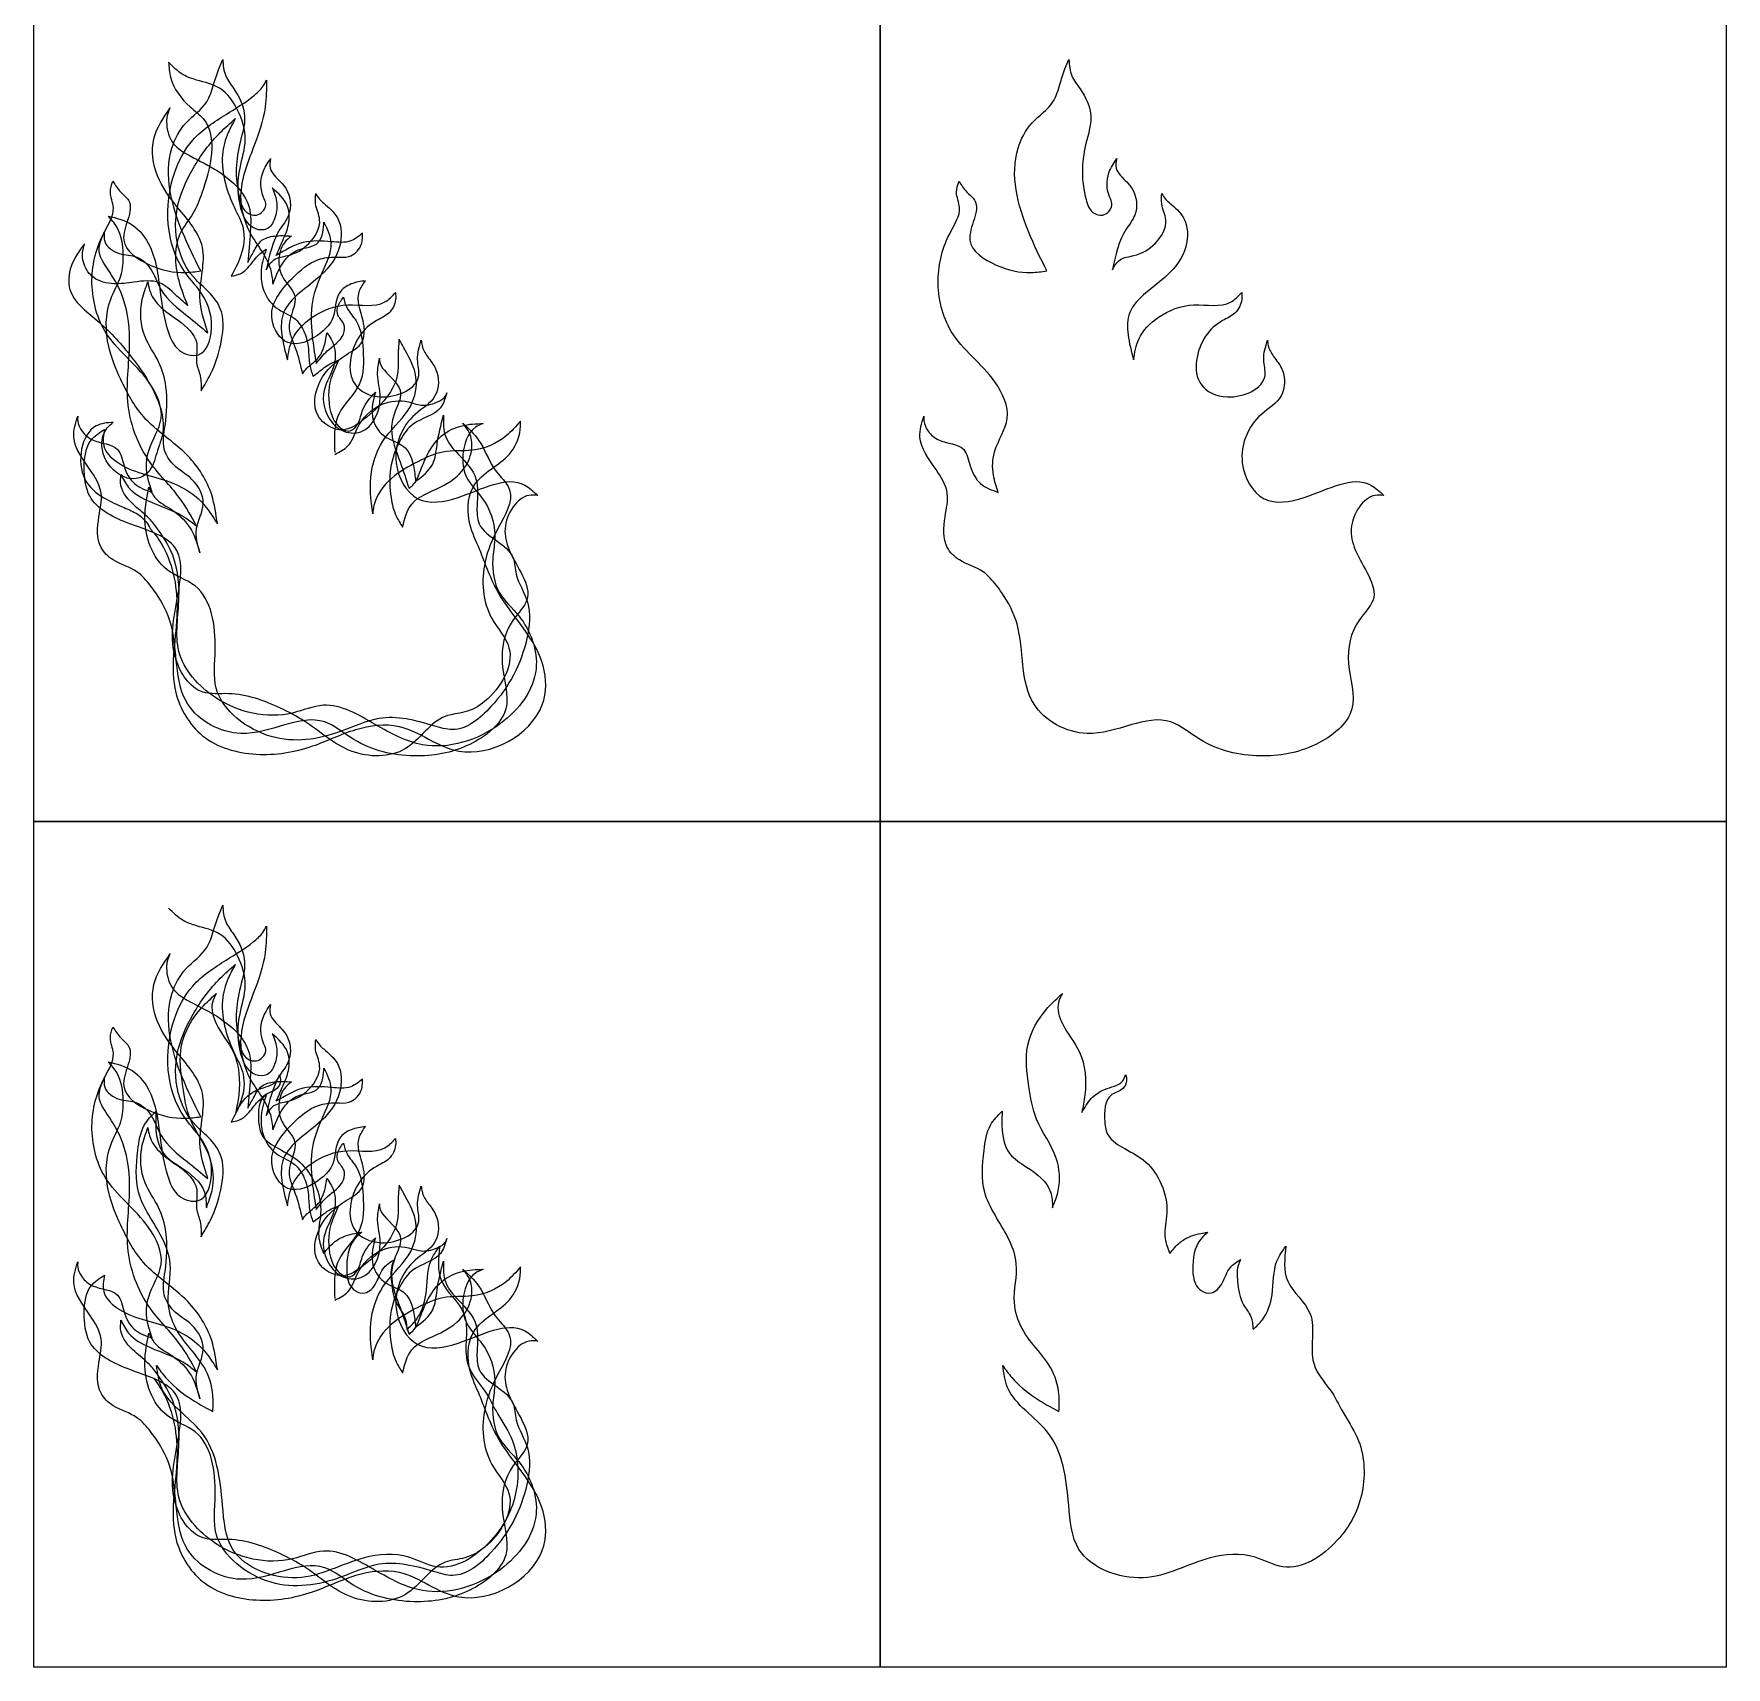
# Model space of a CAD drawing. Header units: millimetres. Extents: x 212 to 5793, y -739 to 2772.
# Drawn here: x 3973.8 to 4363.5, y -738.6 to -362.3 of the extents above; entities that cross this region are included whole.
import ezdxf

# ---------------------------------------------------------------- set-up
doc = ezdxf.new("R2010")
doc.units = ezdxf.units.MM
for name, color, linetype in [('Layer1', 6, 'Continuous'), ('Layer2', 2, 'Continuous'), ('Layer3', 5, 'Continuous'), ('Layer4', 4, 'Continuous'), ('Layer5', 3, 'Continuous'), ('Layer6', 1, 'Continuous')]:
    doc.layers.add(name, color=color, linetype=linetype)

msp = doc.modelspace()

# ---------------------------------------------------------------- linework, layer by layer
at = {"layer": 'Layer1'}
for points in [[(4061.71, -465.39), (4061.58, -464.2), (4061.28, -461.55), (4059.68, -456.72), (4054, -455.69), (4051.01, -450.27), (4051.95, -446.7), (4052.44, -444.85), (4051.31, -446.1), (4049.37, -448.27), (4048.86, -451.83), (4046.56, -454.53), (4043.3, -452.54), (4041.45, -448.2), (4041.56, -442.55), (4043.3, -438.89), (4043.96, -437.49), (4043.31, -437.73), (4041.61, -438.35), (4039.82, -439.9), (4038.5, -440.85), (4038.07, -441.16), (4037.78, -440.34), (4037.07, -438.3), (4037.16, -434.8), (4036.3, -431.09), (4033.95, -427.31), (4029.1, -425.87), (4026.27, -421.34), (4025.9, -416.39), (4026.79, -413.48), (4027.28, -411.9), (4026.62, -412.37), (4024.97, -413.55), (4023.48, -416.06), (4021.29, -417.78), (4019.82, -418.03), (4019.22, -418.14), (4020.07, -416.58), (4021.9, -413.2), (4022.65, -407.28), (4019.71, -402.15), (4017.64, -396.62), (4016.75, -390.57), (4018.18, -385.47), (4019.61, -382.87), (4020.18, -381.83), (4019, -382.87), (4015.22, -386.2), (4010.22, -393), (4006.02, -402.41), (4006.47, -411.9), (4010.17, -418.56), (4014.68, -422), (4017.92, -426.99), (4017.04, -433.88), (4015.08, -439.93), (4013.05, -443.31), (4012.29, -444.57), (4012.32, -443.4), (4012.37, -441.17), (4010.77, -437.71), (4012.2, -432.58), (4007.32, -428.27), (4002.75, -425.52), (4000.45, -422.1), (4000.16, -420.06), (4000.06, -419.4), (3999.56, -420.74), (3998.06, -424.78), (3998.42, -431.81), (4002.8, -437.49), (4004.71, -444.56), (4004.33, -451.31), (4003.14, -457.65), (4005.97, -462.23), (4010.69, -464.55), (4013.99, -470.55), (4010.39, -476.15), (4011.49, -480.04), (4012.02, -481.91), (4011.5, -480.09), (4010.38, -476.21), (4006.28, -472.03), (4001.84, -469.96), (4000.69, -467.61), (4000.29, -466.78), (3999.83, -468.98), (3998.49, -475.49), (4001.88, -485.89), (4014.32, -489.62), (4016.21, -502.18), (4014.24, -515.94), (4028.07, -526.67), (4042.5, -524.38), (4054.2, -518.62), (4063.17, -520.8), (4072.17, -523.72), (4081.81, -515.63), (4087.25, -505.09), (4088.55, -493.42), (4084.63, -487.98), (4084.58, -482.24), (4080.36, -479.03), (4075.86, -475.96), (4075.76, -470.29), (4076.48, -464.34), (4072.04, -459.68), (4068.03, -455.43), (4068.09, -451.92), (4068.12, -450.19), (4067.55, -452.39), (4066.6, -456.06), (4066.14, -462.05), (4063.28, -464.21), (4061.71, -465.39)], [(4061.71, -660.27), (4061.58, -659.08), (4061.28, -656.43), (4059.68, -651.6), (4054, -650.57), (4051.01, -645.15), (4051.95, -641.58), (4052.44, -639.73), (4051.31, -640.98), (4049.37, -643.15), (4048.86, -646.71), (4046.56, -649.41), (4043.3, -647.42), (4041.45, -643.08), (4041.56, -637.43), (4043.3, -633.77), (4043.96, -632.37), (4043.31, -632.61), (4041.61, -633.23), (4039.82, -634.78), (4038.5, -635.73), (4038.07, -636.04), (4037.78, -635.22), (4037.07, -633.18), (4037.16, -629.68), (4036.3, -625.97), (4033.95, -622.19), (4029.1, -620.75), (4026.27, -616.22), (4025.9, -611.27), (4026.79, -608.36), (4027.28, -606.78), (4026.62, -607.25), (4024.97, -608.43), (4023.48, -610.94), (4021.29, -612.66), (4019.82, -612.91), (4019.22, -613.02), (4020.07, -611.46), (4021.9, -608.08), (4022.65, -602.16), (4019.71, -597.03), (4017.64, -591.5), (4016.75, -585.45), (4018.18, -580.35), (4019.61, -577.76), (4020.18, -576.71), (4019, -577.75), (4015.22, -581.08), (4010.22, -587.88), (4006.02, -597.29), (4006.47, -606.78), (4010.17, -613.44), (4014.68, -616.88), (4017.92, -621.87), (4017.04, -628.76), (4015.08, -634.82), (4013.05, -638.19), (4012.29, -639.45), (4012.32, -638.28), (4012.37, -636.05), (4010.77, -632.59), (4012.2, -627.46), (4007.32, -623.15), (4002.75, -620.4), (4000.45, -616.98), (4000.16, -614.94), (4000.06, -614.28), (3999.56, -615.62), (3998.06, -619.66), (3998.42, -626.69), (4002.8, -632.37), (4004.71, -639.44), (4004.33, -646.19), (4003.14, -652.53), (4005.97, -657.11), (4010.69, -659.43), (4013.99, -665.43), (4010.39, -671.03), (4011.49, -674.92), (4012.02, -676.79), (4011.5, -674.97), (4010.38, -671.09), (4006.28, -666.91), (4001.84, -664.84), (4000.69, -662.49), (4000.29, -661.66), (3999.83, -663.86), (3998.49, -670.37), (4001.88, -680.77), (4014.32, -684.5), (4016.21, -697.06), (4014.24, -710.82), (4028.07, -721.55), (4042.5, -719.26), (4054.2, -713.5), (4063.17, -715.68), (4072.17, -718.6), (4081.81, -710.51), (4087.25, -699.97), (4088.55, -688.3), (4084.63, -682.86), (4084.58, -677.12), (4080.36, -673.91), (4075.86, -670.84), (4075.76, -665.17), (4076.48, -659.22), (4072.04, -654.56), (4068.03, -650.31), (4068.09, -646.8), (4068.12, -645.07), (4067.55, -647.27), (4066.6, -650.94), (4066.14, -656.93), (4063.28, -659.09), (4061.71, -660.27)]]:
    msp.add_open_spline(points, degree=3, knots=[0, 0, 0, 0, 3.375201, 7.529173, 12.855339, 17.631613, 22.827219, 22.827219, 22.827219, 27.366572, 30.660267, 32.884442, 35.678193, 39.127715, 46.101529, 50.397008, 50.397008, 50.397008, 52.325213, 55.410056, 56.87162, 56.87162, 56.87162, 59.281532, 62.838327, 66.468617, 69.822868, 74.622497, 79.716199, 83.56891, 88.125675, 88.125675, 88.125675, 90.360038, 93.723252, 96.116643, 97.809718, 97.809718, 97.809718, 102.752938, 108.524921, 113.326998, 118.820914, 125.009905, 129.925574, 133.237998, 133.237998, 133.237998, 137.595177, 147.244879, 156.514004, 165.737453, 172.553321, 176.919887, 181.477457, 188.334308, 195.16853, 199.246893, 199.246893, 199.246893, 202.464437, 205.389799, 209.527321, 215.880461, 220.989542, 224.841267, 226.691807, 226.691807, 226.691807, 230.66541, 238.704998, 244.774965, 250.242067, 258.639215, 263.646888, 267.482707, 272.540376, 278.247035, 283.847766, 289.065187, 289.065187, 289.065187, 294.267131, 300.160745, 304.787025, 307.289479, 307.289479, 307.289479, 313.57691, 325.924403, 332.789939, 347.001574, 355.314514, 370.922727, 385.821518, 394.513053, 406.240506, 410.332675, 419.930524, 436.354124, 444.175625, 450.602995, 454.156231, 459.195862, 464.398999, 468.286501, 474.056724, 480.370933, 485.109322, 489.729862, 489.729862, 489.729862, 496.120389, 500.397595, 505.573236, 505.573236, 505.573236, 505.573236], dxfattribs=at)
at = {"layer": 'Layer2'}
for points in [[(4060.2, -467.01), (4059.53, -464.99), (4058.06, -460.49), (4055.6, -454.49), (4056.81, -449.18), (4059.52, -444.22), (4055.26, -440.99), (4053.33, -438.29), (4053.38, -437.26), (4053.39, -437.03), (4053.16, -438.28), (4052.59, -441.28), (4054.51, -447.03), (4051.16, -454.8), (4042.5, -454.02), (4039, -445.78), (4042.8, -440.12), (4043.48, -435.59), (4042.45, -432.85), (4041.62, -431.66), (4041.29, -431.18), (4041.14, -432.05), (4040.81, -434.02), (4039.54, -437.33), (4036.86, -438.84), (4035.86, -440.33), (4035.64, -440.66), (4035.17, -438.65), (4034.32, -434.92), (4031.4, -429.06), (4035.56, -422.89), (4030.91, -418.98), (4029.89, -414.64), (4030.7, -410.8), (4032.54, -409.36), (4033.14, -408.89), (4031.8, -408.8), (4029.49, -408.65), (4025.94, -409.59), (4024.43, -412.41), (4023.49, -414.17), (4023.06, -414.98), (4023.27, -412.66), (4023.65, -408.46), (4024.01, -399.95), (4016.72, -393.71), (4009.84, -390.65), (4005.66, -387.86), (4004.36, -384.32), (4004.16, -381.44), (4005, -379.77), (4005.2, -379.36), (4003.62, -381.63), (4000.37, -386.3), (4001.66, -395.43), (4007.13, -402.83), (4014.69, -411.21), (4010.92, -422.08), (4012.98, -428.47), (4013.86, -431.18), (4012.3, -429.88), (4008.58, -426.78), (4003.22, -422.7), (4001.4, -416.95), (3997.99, -413.16), (3993.37, -413.38), (3989.84, -410.95), (3989.94, -408.72), (3989.97, -408), (3989.31, -409.57), (3988.04, -412.59), (3991.28, -417.12), (3994.95, -423.15), (3996.52, -433.93), (3994.12, -447.19), (3998.93, -460.47), (4007.14, -468.15), (4010.08, -473.55), (4011.33, -475.85), (4010.61, -475.22), (4007.47, -472.49), (4001.55, -470.84), (3995.76, -467.69), (3994.36, -464.86), (3993.84, -463.8), (3993.77, -464.67), (3993.53, -467.46), (3996.69, -470.97), (3999.73, -473.22), (4001.04, -474.72), (4001.35, -475.09), (4002.78, -477.03), (4006.46, -482.02), (4007.89, -492.57), (4005.24, -505.39), (4016.11, -517.63), (4029.98, -520.79), (4042.22, -515.34), (4052.26, -521.47), (4064.99, -528.42), (4081.35, -523.56), (4091.83, -509.72), (4087.32, -497.35), (4080.1, -491.32), (4079.07, -484.39), (4080.41, -477.47), (4078.72, -470.12), (4072.96, -465.22), (4072.22, -458.65), (4073.82, -453.51), (4076.64, -452.33), (4077.26, -452.07), (4075.63, -452.13), (4072.23, -452.26), (4067.3, -454.63), (4064.39, -458.94), (4062.8, -462.98), (4061.71, -465.86), (4060.49, -466.79), (4060.2, -467.01)], [(4060.2, -661.89), (4059.53, -659.87), (4058.06, -655.37), (4055.6, -649.37), (4056.81, -644.06), (4059.52, -639.1), (4055.26, -635.87), (4053.33, -633.17), (4053.38, -632.14), (4053.39, -631.91), (4053.16, -633.16), (4052.59, -636.16), (4054.51, -641.91), (4051.16, -649.68), (4042.5, -648.9), (4039, -640.66), (4042.8, -635), (4043.48, -630.47), (4042.45, -627.73), (4041.62, -626.54), (4041.29, -626.06), (4041.14, -626.93), (4040.81, -628.9), (4039.54, -632.21), (4036.86, -633.72), (4035.86, -635.21), (4035.64, -635.54), (4035.17, -633.53), (4034.32, -629.8), (4031.4, -623.94), (4035.56, -617.77), (4030.91, -613.87), (4029.89, -609.52), (4030.7, -605.68), (4032.54, -604.24), (4033.14, -603.77), (4031.8, -603.68), (4029.49, -603.53), (4025.94, -604.47), (4024.43, -607.29), (4023.49, -609.05), (4023.06, -609.86), (4023.27, -607.54), (4023.65, -603.34), (4024.01, -594.83), (4016.72, -588.59), (4009.84, -585.53), (4005.66, -582.74), (4004.36, -579.2), (4004.16, -576.32), (4005, -574.65), (4005.2, -574.24), (4003.62, -576.51), (4000.37, -581.18), (4001.66, -590.31), (4007.13, -597.71), (4014.69, -606.09), (4010.92, -616.96), (4012.98, -623.35), (4013.86, -626.06), (4012.3, -624.76), (4008.58, -621.66), (4003.22, -617.58), (4001.4, -611.83), (3997.99, -608.04), (3993.37, -608.26), (3989.84, -605.83), (3989.94, -603.6), (3989.97, -602.88), (3989.31, -604.45), (3988.04, -607.47), (3991.28, -612), (3994.95, -618.03), (3996.52, -628.81), (3994.12, -642.07), (3998.93, -655.35), (4007.14, -663.03), (4010.08, -668.43), (4011.33, -670.73), (4010.61, -670.1), (4007.47, -667.37), (4001.55, -665.72), (3995.76, -662.57), (3994.36, -659.74), (3993.84, -658.68), (3993.77, -659.55), (3993.53, -662.34), (3996.69, -665.85), (3999.73, -668.1), (4001.04, -669.6), (4001.35, -669.97), (4002.78, -671.91), (4006.46, -676.9), (4007.89, -687.45), (4005.24, -700.27), (4016.11, -712.52), (4029.98, -715.67), (4042.22, -710.22), (4052.26, -716.35), (4064.99, -723.3), (4081.35, -718.44), (4091.83, -704.6), (4087.32, -692.23), (4080.1, -686.2), (4079.07, -679.27), (4080.41, -672.35), (4078.72, -665), (4072.96, -660.1), (4072.22, -653.53), (4073.82, -648.39), (4076.64, -647.21), (4077.26, -646.95), (4075.63, -647.01), (4072.23, -647.14), (4067.3, -649.51), (4064.39, -653.82), (4062.8, -657.86), (4061.71, -660.74), (4060.49, -661.67), (4060.2, -661.89)]]:
    msp.add_open_spline(points, degree=3, knots=[0, 0, 0, 0, 6.45362, 14.332581, 18.443809, 22.792013, 29.263753, 31.623852, 32.317985, 32.317985, 32.317985, 36.077152, 41.329729, 50.476662, 55.012232, 64.319351, 70.700888, 74.897221, 77.482566, 79.243301, 79.243301, 79.243301, 81.903568, 85.249926, 89.433044, 90.615788, 90.615788, 90.615788, 96.83973, 102.179378, 109.257094, 114.087335, 117.83854, 122.469624, 124.737689, 124.737689, 124.737689, 128.778406, 131.730828, 135.035412, 137.807285, 137.807285, 137.807285, 144.838836, 150.5676, 162.425243, 169.732667, 174.093043, 176.658879, 180.845673, 182.22022, 182.22022, 182.22022, 190.273954, 198.82821, 207.445733, 218.289723, 229.747262, 238.201754, 238.201754, 238.201754, 244.349277, 252.862184, 257.356486, 262.390712, 266.52425, 270.884626, 272.982671, 272.982671, 272.982671, 277.749576, 282.118619, 288.367954, 299.290315, 313.531592, 328.543482, 339.051045, 346.877913, 346.877913, 346.877913, 349.738954, 359.266875, 365.113023, 368.591723, 368.591723, 368.591723, 371.149103, 376.799415, 381.300528, 382.746601, 382.746601, 382.746601, 389.891062, 401.15136, 413.563374, 427.133337, 445.218472, 452.530331, 465.295225, 477.112568, 495.718606, 510.781202, 523.607987, 530.532753, 538.443932, 542.898912, 551.822709, 559.449673, 564.151449, 571.195537, 573.178213, 573.178213, 573.178213, 578.044512, 583.322326, 588.875649, 593.104804, 596.583874, 597.668231, 597.668231, 597.668231, 597.668231], dxfattribs=at)
at = {"layer": 'Layer3'}
for points in [[(4043.09, -459.18), (4044.22, -458.64), (4046.77, -457.42), (4048.3, -451.9), (4053.04, -447.15), (4059.11, -446.53), (4063.13, -448.2), (4066.23, -447.47), (4068.44, -446.26), (4068.83, -445.22), (4068.91, -445), (4068.54, -446.26), (4067.44, -449.99), (4061.33, -451.08), (4057.6, -456.41), (4055.55, -462.28), (4055.74, -468.42), (4056.86, -473.03), (4058.17, -475.11), (4058.7, -475.95), (4059.19, -473.98), (4060.34, -469.36), (4067.51, -467.14), (4072.99, -463.27), (4074.97, -458.24), (4074.43, -454.36), (4073.13, -452.75), (4072.55, -452.02), (4073.88, -453.24), (4077.05, -456.12), (4078.6, -461.11), (4080.67, -463.59), (4081.18, -464.2), (4082.08, -465.23), (4085.09, -468.7), (4080.46, -476.14), (4076.61, -485.09), (4077.23, -495.96), (4086.03, -504.86), (4080.19, -515.09), (4073.39, -518.83), (4065.82, -519.3), (4060.42, -529.23), (4045.79, -528.98), (4038.11, -521.46), (4028.78, -516.64), (4020.96, -513.73), (4010.99, -514.97), (4004.3, -504.62), (4006.69, -493.75), (4009.02, -478.97), (3995.75, -475.72), (3986.08, -470.59), (3985.07, -462.27), (3985.92, -456.1), (3988.89, -454.17), (3990.03, -453.44), (3989.8, -454.74), (3989.28, -457.65), (3994.89, -463.37), (4003.82, -464.25), (4012.3, -469.14), (4014.94, -473.44), (4016.04, -475.23), (4015.73, -472.96), (4014.95, -467.18), (4009.15, -458.07), (3999.02, -452.11), (3993.94, -442.54), (3990.25, -433.65), (3990.18, -424.77), (3994.13, -418.48), (3994.59, -412.67), (3993.82, -407.56), (3991.64, -405.11), (3990.89, -404.27), (3992.84, -404.76), (3996.92, -405.77), (4002, -412.57), (4002.67, -421.42), (4004.07, -429.55), (4006.34, -435.53), (4013.09, -437.46), (4015.87, -428.67), (4012.83, -422.08), (4004.24, -412.86), (4003.48, -398.39), (4010.02, -386.02), (4017.46, -381.17), (4023.22, -377.69), (4026.33, -374.9), (4027.1, -373.5), (4027.37, -373), (4027.36, -375.05), (4027.34, -380.4), (4024.2, -389.03), (4020.32, -398.62), (4022.66, -407.33), (4026.29, -412.22), (4028.42, -416.12), (4028.7, -418.76), (4028.83, -419.94), (4029.6, -417.92), (4030.82, -414.74), (4034.78, -411.45), (4039.25, -411.5), (4040.4, -408.06), (4040.54, -406.46), (4040.6, -405.69), (4041.35, -407.29), (4043.21, -411.23), (4039.75, -417.69), (4037.28, -424.89), (4037.79, -432.06), (4038.51, -436.47), (4038.8, -438.28), (4039.59, -437.26), (4041.48, -434.83), (4045.15, -432.77), (4045.56, -428.93), (4043.62, -427.48), (4043.59, -424.97), (4044.51, -423.75), (4045.09, -422.99), (4045.3, -423.84), (4045.82, -425.88), (4049.06, -429.11), (4049.73, -435.45), (4049.9, -443.63), (4043.47, -448.76), (4042.9, -454.79), (4043.04, -457.75), (4043.09, -458.77)], [(4043.09, -654.06), (4044.22, -653.52), (4046.77, -652.3), (4048.3, -646.78), (4053.04, -642.03), (4059.11, -641.41), (4063.13, -643.08), (4066.23, -642.35), (4068.44, -641.14), (4068.83, -640.1), (4068.91, -639.88), (4068.54, -641.14), (4067.44, -644.88), (4061.33, -645.96), (4057.6, -651.29), (4055.55, -657.16), (4055.74, -663.3), (4056.86, -667.91), (4058.17, -669.99), (4058.7, -670.83), (4059.19, -668.87), (4060.34, -664.24), (4067.51, -662.02), (4072.99, -658.15), (4074.97, -653.12), (4074.43, -649.24), (4073.13, -647.63), (4072.55, -646.9), (4073.88, -648.12), (4077.05, -651), (4078.6, -655.99), (4080.67, -658.47), (4081.18, -659.08), (4082.08, -660.11), (4085.09, -663.58), (4080.46, -671.02), (4076.61, -679.97), (4077.23, -690.84), (4086.03, -699.74), (4080.19, -709.97), (4073.39, -713.71), (4065.82, -714.18), (4060.42, -724.11), (4045.79, -723.86), (4038.11, -716.34), (4028.78, -711.52), (4020.96, -708.61), (4010.99, -709.85), (4004.3, -699.5), (4006.69, -688.63), (4009.02, -673.85), (3995.75, -670.6), (3986.08, -665.47), (3985.07, -657.15), (3985.92, -650.98), (3988.89, -649.05), (3990.03, -648.32), (3989.8, -649.62), (3989.28, -652.53), (3994.89, -658.25), (4003.82, -659.13), (4012.3, -664.02), (4014.94, -668.32), (4016.04, -670.11), (4015.73, -667.84), (4014.95, -662.06), (4009.15, -652.95), (3999.02, -646.99), (3993.94, -637.42), (3990.25, -628.53), (3990.18, -619.65), (3994.13, -613.36), (3994.59, -607.55), (3993.82, -602.44), (3991.64, -599.99), (3990.89, -599.15), (3992.84, -599.64), (3996.92, -600.65), (4002, -607.45), (4002.67, -616.3), (4004.07, -624.43), (4006.34, -630.41), (4013.09, -632.34), (4015.87, -623.55), (4012.83, -616.96), (4004.24, -607.74), (4003.48, -593.27), (4010.02, -580.9), (4017.46, -576.05), (4023.22, -572.57), (4026.33, -569.78), (4027.1, -568.38), (4027.37, -567.88), (4027.36, -569.93), (4027.34, -575.28), (4024.2, -583.91), (4020.32, -593.5), (4022.66, -602.21), (4026.29, -607.1), (4028.42, -611), (4028.7, -613.64), (4028.83, -614.82), (4029.6, -612.8), (4030.82, -609.62), (4034.78, -606.33), (4039.25, -606.38), (4040.4, -602.94), (4040.54, -601.34), (4040.6, -600.58), (4041.35, -602.17), (4043.21, -606.11), (4039.75, -612.57), (4037.28, -619.77), (4037.79, -626.94), (4038.51, -631.35), (4038.8, -633.16), (4039.59, -632.14), (4041.48, -629.71), (4045.15, -627.65), (4045.56, -623.81), (4043.62, -622.36), (4043.59, -619.85), (4044.51, -618.63), (4045.09, -617.87), (4045.3, -618.72), (4045.82, -620.76), (4049.06, -623.99), (4049.73, -630.33), (4049.9, -638.51), (4043.47, -643.64), (4042.9, -649.67), (4043.04, -652.63), (4043.09, -653.65)]]:
    msp.add_open_spline(points, degree=3, knots=[0, 0, 0, 0, 3.597141, 8.140311, 16.165108, 22.230122, 25.248759, 28.874943, 31.492255, 32.189143, 32.189143, 32.189143, 35.948565, 43.301516, 47.870578, 54.943728, 61.635877, 66.017637, 68.973846, 68.973846, 68.973846, 74.693279, 82.460239, 89.375308, 94.450165, 97.795626, 100.566991, 100.566991, 100.566991, 105.914391, 113.236874, 115.598199, 115.598199, 115.598199, 119.467865, 128.571209, 136.991267, 150.167595, 157.919138, 171.450017, 176.716404, 181.335442, 193.115628, 205.628638, 218.570157, 224.683016, 237.060959, 243.180917, 252.895242, 267.295369, 277.904857, 291.047314, 301.572895, 308.527149, 314.836598, 318.763318, 318.763318, 318.763318, 322.544482, 327.197323, 340.261796, 349.012254, 355.263081, 355.263081, 355.263081, 362.10095, 372.668985, 386.259054, 396.324118, 404.36963, 415.277494, 421.135743, 426.110766, 432.526408, 435.840445, 435.840445, 435.840445, 441.726291, 448.127437, 459.586774, 467.737807, 473.2717, 477.749081, 484.573223, 494.08613, 499.261185, 522.077626, 530.730376, 540.468916, 548.006819, 551.089785, 552.784587, 552.784587, 552.784587, 558.895023, 568.736336, 580.156934, 589.003757, 594.164429, 598.519359, 602.055208, 602.055208, 602.055208, 608.42475, 612.05813, 617.025297, 619.563289, 621.906537, 621.906537, 621.906537, 626.961636, 634.408682, 642.021217, 649.946574, 655.469005, 655.469005, 655.469005, 659.339564, 664.747898, 667.025269, 669.524752, 671.165678, 673.97716, 673.97716, 673.97716, 676.567724, 680.229204, 687.093542, 694.981632, 703.429504, 709.250672, 712.346756, 712.346756, 712.346756, 712.346756], dxfattribs=at)
at = {"layer": 'Layer4'}
for points in [[(4028.69, -397.79), (4029.74, -401.39), (4029.22, -404.91), (4027.45, -407.24), (4024.92, -407.24), (4021.26, -401.63), (4021.26, -393.22), (4022.48, -386.68), (4020.7, -379.85), (4016.68, -374.9), (4011.26, -372.94), (4008.18, -371.72), (4004.81, -368.83)], [(4004.81, -368.83), (4005.28, -372.28), (4009.77, -379.11), (4012.76, -381.82), (4012.47, -399.03), (4010.42, -403.7), (4007.61, -408), (4007.15, -419.12), (4009.2, -424.91)], [(4029.62, -413.37), (4031.11, -409.91), (4032.42, -406.28), (4032.23, -402.08), (4028.69, -397.79)], [(4050.19, -419.19), (4046.84, -419.93), (4044.23, -421.89), (4042.65, -427.75), (4039.95, -431.11), (4032.3, -433.43), (4028.63, -428.17), (4033.25, -418.64), (4039.36, -414.32), (4043.38, -413.72), (4046.36, -413.57), (4049.04, -411.19), (4049.49, -408.21)], [(4049.49, -408.21), (4046.79, -410.01), (4042.31, -410.19), (4035.78, -410.38), (4029.62, -413.37)], [(3985.44, -410.71), (3982.36, -415.89), (3982.08, -421.21), (3988.34, -428.31), (3995.74, -436.1), (4000.86, -443.66), (4003.48, -453.94), (4002.08, -458.89), (4000.12, -463.28), (3997.31, -464.78), (3992.17, -462.81), (3989.46, -456.37), (3990.68, -453.09), (3992.08, -451.79)], [(4009.2, -424.91), (4006.38, -422.39), (4002.73, -419.68), (3996.84, -419.5), (3992.17, -419.87), (3987.59, -418.47), (3985.35, -415.39), (3984.97, -413.33), (3985.44, -410.71)], [(4057.91, -432.68), (4057.66, -436.88), (4057.61, -440.17), (4049.73, -451.17), (4044.83, -453.55), (4039.32, -450.43), (4039.76, -442.29), (4045.72, -436.23), (4049.36, -433.25), (4049.82, -429.62), (4048.7, -425.05), (4048.7, -421.79), (4050.19, -419.19)], [(4051.82, -472.9), (4051.52, -463.25), (4054.79, -455.24), (4060.58, -447.97), (4061.77, -441.29), (4059.39, -435.35), (4057.91, -432.68)], [(3992.08, -451.79), (3988.15, -452.63), (3985.53, -464.9), (3989.92, -469.2), (3994.6, -471.46), (3997.71, -473), (3999.85, -475.05), (4000.86, -476.61), (4001.41, -477.26)], [(4085.87, -451.5), (4082.55, -454.94), (4074.83, -458.21), (4068, -458.65), (4062.21, -460.88), (4056.13, -464.74), (4052.12, -470.97), (4051.82, -472.9)], [(4028.69, -592.67), (4029.74, -596.27), (4029.22, -599.79), (4027.45, -602.12), (4024.92, -602.12), (4021.26, -596.51), (4021.26, -588.1), (4022.48, -581.56), (4020.7, -574.73), (4016.68, -569.78), (4011.26, -567.82), (4008.18, -566.6), (4004.81, -563.71)], [(4029.62, -608.25), (4031.11, -604.8), (4032.42, -601.16), (4032.23, -596.96), (4028.69, -592.67)], [(4050.19, -614.07), (4046.84, -614.81), (4044.23, -616.77), (4042.65, -622.63), (4039.95, -625.99), (4032.3, -628.31), (4028.63, -623.05), (4033.25, -613.52), (4039.36, -609.2), (4043.38, -608.6), (4046.36, -608.46), (4049.04, -606.07), (4049.49, -603.09)], [(4049.49, -603.09), (4046.79, -604.89), (4042.31, -605.08), (4035.78, -605.26), (4029.62, -608.25)], [(4057.91, -627.56), (4057.66, -631.76), (4057.61, -635.05), (4049.73, -646.05), (4044.83, -648.43), (4039.32, -645.31), (4039.76, -637.17), (4045.72, -631.11), (4049.36, -628.13), (4049.82, -624.5), (4048.7, -619.93), (4048.7, -616.67), (4050.19, -614.07)], [(4051.82, -667.78), (4051.52, -658.13), (4054.79, -650.12), (4060.58, -642.85), (4061.77, -636.17), (4059.39, -630.23), (4057.91, -627.56)], [(4085.87, -646.38), (4082.55, -649.82), (4074.83, -653.09), (4068, -653.53), (4062.21, -655.76), (4056.13, -659.62), (4052.12, -665.85), (4051.82, -667.78)]]:
    msp.add_spline(points, degree=3, dxfattribs=at)
for points in [[(4001.41, -477.26), (4002.04, -477.95), (4006.09, -484.18), (4007.67, -497.15), (4004.16, -512.33), (4012.01, -525.64), (4025.06, -529.27), (4037.44, -527.21), (4047.44, -522.12), (4059.95, -520.45), (4072.67, -532.2), (4092.04, -521.89), (4091.77, -503.62), (4080.86, -493.92), (4076.97, -481.88), (4073.19, -473.99), (4074.06, -466.11), (4079.65, -462.23), (4084.35, -458.77), (4085.93, -454.38), (4085.88, -451.89), (4085.87, -451.5)], [(4001.41, -672.14), (4002.04, -672.83), (4006.09, -679.06), (4007.67, -692.03), (4004.16, -707.21), (4012.01, -720.52), (4025.06, -724.15), (4037.44, -722.09), (4047.44, -717), (4059.95, -715.33), (4072.67, -727.08), (4092.04, -716.77), (4091.77, -698.5), (4080.86, -688.8), (4076.97, -676.76), (4073.19, -668.87), (4074.06, -660.99), (4079.65, -657.11), (4084.35, -653.65), (4085.93, -649.26), (4085.88, -646.77), (4085.87, -646.38)]]:
    msp.add_open_spline(points, degree=3, knots=[15.065591, 15.065591, 15.065591, 15.065591, 20.283431, 35.946457, 53.483394, 65.189035, 78.230228, 91.402272, 102.053846, 112.033133, 126.909093, 148.868785, 157.87653, 177.872375, 189.229617, 195.526012, 204.174425, 209.881733, 215.254533, 221.550924, 222.735744, 222.735744, 222.735744, 222.735744], dxfattribs=at)
at = {"layer": 'Layer5'}
for points in [[(3973.78, -348.87), (4168.66, -348.87), (4168.66, -543.75), (3973.78, -543.75)], [(4168.66, -348.87), (4363.54, -348.87), (4363.54, -543.75), (4168.66, -543.75)]]:
    msp.add_lwpolyline(points, close=True, dxfattribs=at)
for points in [[(4063.02, -432.89), (4062.56, -434.36), (4061.72, -437), (4063.67, -443.35), (4054.57, -447.44), (4045.14, -443.01), (4047.05, -432.86), (4051.97, -428.5), (4055.83, -426.93), (4057.22, -424.14), (4057.12, -422.44), (4057.09, -421.92), (4056.31, -422.74), (4053.47, -425.7), (4045.79, -423.84), (4038.18, -426.75), (4033.04, -431.84), (4032.44, -435.77), (4032.19, -437.44), (4031.14, -433.5), (4028.92, -425.18), (4039.49, -419.31), (4044.83, -412.11), (4044.75, -404.85), (4041.37, -402.02), (4039.45, -400.39), (4038.96, -399.55), (4038.69, -399.1), (4038.62, -399.89), (4038.45, -401.96), (4040.52, -405.81), (4037.49, -411), (4033.16, -413.45), (4028.91, -413.87), (4027.81, -415.77), (4027.3, -416.65), (4028, -413.37), (4028.98, -408.81), (4033.34, -403.66), (4032.74, -398.1), (4029.58, -395.58), (4027.9, -393.22), (4028.15, -391.8), (4028.29, -391.05), (4027.6, -392.1), (4025.86, -394.74), (4025.94, -398.74), (4027.69, -401.83), (4025.75, -404.57), (4022.23, -403.65), (4020.1, -397.33), (4020.18, -389.8), (4023.24, -381.24), (4020.64, -375.75), (4017.59, -372.03), (4017.38, -369.52), (4017.27, -368.21), (4016.97, -368.93), (4016.17, -370.82), (4015.14, -374.1), (4013.68, -379.01), (4008.41, -382.39), (4003.08, -392.41), (4006.39, -405.3), (4010.73, -413.96), (4012.21, -416.93), (4011.01, -417.09), (4007.06, -417.6), (4000.67, -416.22), (3991.52, -410.37), (3997.86, -401.97), (3993.51, -398.73), (3992.53, -397.13), (3991.99, -396.27), (3991.7, -397.09), (3990.97, -399.1), (3992.97, -403.1), (3988.7, -409.56), (3986.17, -419.06), (3989.39, -432.84), (3999.6, -439.76), (4004.72, -450.84), (3999.79, -457.44), (3999.54, -463.56), (4000.58, -466.64), (4001.02, -467.95), (3999.55, -467.42), (3996.52, -466.34), (3994.41, -462.21), (3993.52, -456.66), (3987.9, -456.78), (3984.84, -454.15), (3983.81, -451.98), (3983.87, -450.74), (3983.89, -450.38), (3983.39, -452), (3982.05, -456.41), (3986.36, -461.97), (3990, -467.84), (3988.51, -474.04), (3988.08, -480.03), (3992.46, -484.3), (3997.41, -485.49), (3999.7, -488.29), (4000.67, -489.47), (4001.07, -490.01), (4003.05, -492.68), (4007.55, -501.37), (4005.09, -516.87), (4023.42, -527.17), (4037.82, -516.97), (4049.04, -526.9), (4060.99, -529.55), (4073.77, -527.41), (4084.81, -518.78), (4080.65, -507.36), (4082.5, -498.4), (4090.12, -491.17), (4083.48, -483.57), (4081.81, -476.18), (4083.63, -471.37), (4086.92, -468.39), (4089.14, -468.58), (4089.83, -468.64), (4088.86, -467.74), (4083.92, -463.14), (4073.82, -469.23), (4061.33, -471.33), (4055.28, -460.25), (4059.46, -450.54), (4067.13, -446.47), (4067.21, -440.01), (4064.49, -436.88), (4063.16, -434.67), (4063.06, -433.31), (4063.02, -432.89)], [(4257.9, -432.89), (4257.44, -434.36), (4256.6, -437), (4258.55, -443.35), (4249.45, -447.44), (4240.02, -443.01), (4241.94, -432.86), (4246.85, -428.5), (4250.71, -426.93), (4252.1, -424.14), (4252, -422.44), (4251.97, -421.92), (4251.19, -422.74), (4248.35, -425.7), (4240.67, -423.84), (4233.06, -426.75), (4227.92, -431.84), (4227.32, -435.77), (4227.07, -437.44), (4226.02, -433.5), (4223.8, -425.18), (4234.37, -419.31), (4239.71, -412.11), (4239.63, -404.85), (4236.25, -402.02), (4234.33, -400.39), (4233.84, -399.55), (4233.57, -399.1), (4233.5, -399.89), (4233.33, -401.96), (4235.4, -405.81), (4232.37, -411), (4228.04, -413.45), (4223.79, -413.87), (4222.69, -415.77), (4222.18, -416.65), (4222.88, -413.37), (4223.86, -408.81), (4228.23, -403.66), (4227.62, -398.1), (4224.46, -395.58), (4222.78, -393.22), (4223.03, -391.8), (4223.17, -391.05), (4222.48, -392.1), (4220.74, -394.74), (4220.82, -398.74), (4222.57, -401.83), (4220.63, -404.57), (4217.11, -403.65), (4214.98, -397.33), (4215.06, -389.8), (4218.12, -381.24), (4215.52, -375.75), (4212.47, -372.03), (4212.26, -369.52), (4212.15, -368.21), (4211.85, -368.93), (4211.05, -370.82), (4210.02, -374.1), (4208.56, -379.01), (4203.29, -382.39), (4197.96, -392.41), (4201.27, -405.3), (4205.61, -413.96), (4207.09, -416.93), (4205.89, -417.09), (4201.94, -417.6), (4195.55, -416.22), (4186.4, -410.37), (4192.74, -401.97), (4188.39, -398.73), (4187.41, -397.13), (4186.87, -396.27), (4186.58, -397.09), (4185.85, -399.1), (4187.86, -403.1), (4183.58, -409.56), (4181.05, -419.06), (4184.27, -432.84), (4194.48, -439.76), (4199.6, -450.84), (4194.67, -457.44), (4194.42, -463.56), (4195.46, -466.64), (4195.9, -467.95), (4194.43, -467.42), (4191.4, -466.34), (4189.29, -462.21), (4188.4, -456.66), (4182.78, -456.78), (4179.72, -454.15), (4178.69, -451.98), (4178.75, -450.74), (4178.77, -450.38), (4178.27, -452), (4176.93, -456.41), (4181.24, -461.97), (4184.88, -467.84), (4183.39, -474.04), (4182.96, -480.03), (4187.34, -484.3), (4192.29, -485.49), (4194.58, -488.29), (4195.55, -489.47), (4195.95, -490.01), (4197.93, -492.68), (4202.43, -501.37), (4199.97, -516.87), (4218.3, -527.17), (4232.7, -516.97), (4243.92, -526.9), (4255.87, -529.55), (4268.65, -527.41), (4279.69, -518.78), (4275.53, -507.36), (4277.38, -498.4), (4285, -491.17), (4278.36, -483.57), (4276.69, -476.18), (4278.51, -471.37), (4281.8, -468.39), (4284.02, -468.58), (4284.71, -468.64), (4283.74, -467.74), (4278.8, -463.14), (4268.7, -469.23), (4256.21, -471.33), (4250.16, -460.25), (4254.34, -450.54), (4262.01, -446.47), (4262.09, -440.01), (4259.37, -436.88), (4258.04, -434.67), (4257.94, -433.31), (4257.9, -432.89)], [(4063.02, -627.77), (4062.56, -629.24), (4061.72, -631.88), (4063.67, -638.23), (4054.57, -642.32), (4045.14, -637.89), (4047.05, -627.74), (4051.97, -623.38), (4055.83, -621.81), (4057.22, -619.02), (4057.12, -617.32), (4057.09, -616.8), (4056.31, -617.62), (4053.47, -620.58), (4045.79, -618.72), (4038.18, -621.63), (4033.04, -626.72), (4032.44, -630.65), (4032.19, -632.32), (4031.14, -628.38), (4028.92, -620.06), (4039.49, -614.19), (4044.83, -606.99), (4044.75, -599.73), (4041.37, -596.9), (4039.45, -595.27), (4038.96, -594.43), (4038.69, -593.98), (4038.62, -594.77), (4038.45, -596.84), (4040.52, -600.69), (4037.49, -605.88), (4033.16, -608.33), (4028.91, -608.75), (4027.81, -610.65), (4027.3, -611.53), (4028, -608.25), (4028.98, -603.69), (4033.34, -598.54), (4032.74, -592.98), (4029.58, -590.46), (4027.9, -588.1), (4028.15, -586.68), (4028.29, -585.93), (4027.6, -586.98), (4025.86, -589.62), (4025.94, -593.62), (4027.69, -596.71), (4025.75, -599.45), (4022.23, -598.53), (4020.1, -592.21), (4020.18, -584.68), (4023.24, -576.12), (4020.64, -570.63), (4017.59, -566.91), (4017.38, -564.4), (4017.27, -563.09), (4016.97, -563.81), (4016.17, -565.7), (4015.14, -568.98), (4013.68, -573.89), (4008.41, -577.27), (4003.08, -587.29), (4006.39, -600.18), (4010.73, -608.84), (4012.21, -611.81), (4011.01, -611.97), (4007.06, -612.48), (4000.67, -611.1), (3991.52, -605.25), (3997.86, -596.85), (3993.51, -593.61), (3992.53, -592.01), (3991.99, -591.15), (3991.7, -591.97), (3990.97, -593.98), (3992.97, -597.98), (3988.7, -604.44), (3986.17, -613.94), (3989.39, -627.72), (3999.6, -634.64), (4004.72, -645.72), (3999.79, -652.32), (3999.54, -658.44), (4000.58, -661.52), (4001.02, -662.83), (3999.55, -662.3), (3996.52, -661.22), (3994.41, -657.09), (3993.52, -651.54), (3987.9, -651.66), (3984.84, -649.03), (3983.81, -646.86), (3983.87, -645.62), (3983.89, -645.26), (3983.39, -646.88), (3982.05, -651.29), (3986.36, -656.85), (3990, -662.72), (3988.51, -668.92), (3988.08, -674.91), (3992.46, -679.18), (3997.41, -680.37), (3999.7, -683.17), (4000.67, -684.35), (4001.07, -684.89), (4003.05, -687.56), (4007.55, -696.25), (4005.09, -711.75), (4023.42, -722.05), (4037.82, -711.85), (4049.04, -721.78), (4060.99, -724.43), (4073.77, -722.29), (4084.81, -713.66), (4080.65, -702.24), (4082.5, -693.28), (4090.12, -686.05), (4083.48, -678.45), (4081.81, -671.06), (4083.63, -666.25), (4086.92, -663.27), (4089.14, -663.46), (4089.83, -663.52), (4088.86, -662.62), (4083.92, -658.02), (4073.82, -664.11), (4061.33, -666.21), (4055.28, -655.13), (4059.46, -645.42), (4067.13, -641.36), (4067.21, -634.89), (4064.49, -631.76), (4063.16, -629.55), (4063.06, -628.19), (4063.02, -627.77)]]:
    msp.add_open_spline(points, degree=3, knots=[0, 0, 0, 0, 4.556824, 8.201178, 18.174425, 24.986894, 36.032833, 41.367178, 44.679781, 48.190865, 49.761021, 49.761021, 49.761021, 53.034974, 61.620012, 70.267793, 77.022705, 81.984131, 81.984131, 81.984131, 92.947665, 105.187852, 112.935108, 119.640727, 124.251656, 125.60511, 127.16261, 127.16261, 127.16261, 129.541243, 133.321529, 139.315796, 144.915697, 148.242442, 151.140299, 151.140299, 151.140299, 160.992276, 164.820897, 170.902247, 174.981197, 176.93811, 179.123098, 179.123098, 179.123098, 182.852717, 188.51146, 189.986431, 193.124041, 195.751271, 199.124704, 211.7455, 218.401088, 225.218246, 228.741586, 232.575214, 232.575214, 232.575214, 234.933582, 238.698594, 242.980932, 249.786886, 256.494242, 275.790299, 285.866157, 285.866157, 285.866157, 289.471763, 297.713378, 306.094639, 315.319876, 317.925914, 320.993252, 320.993252, 320.993252, 323.553079, 327.204563, 333.031549, 344.654998, 356.821162, 372.177101, 381.09046, 389.105041, 394.687568, 398.821749, 398.821749, 398.821749, 403.356308, 408.097423, 412.172227, 418.360124, 421.476377, 424.069673, 425.166814, 425.166814, 425.166814, 430.037791, 438.401977, 444.469914, 449.878925, 456.978018, 460.998955, 467.11274, 471.602216, 471.602216, 471.602216, 473.615741, 481.578604, 500.484568, 514.446544, 533.911609, 541.788526, 556.08735, 569.215157, 580.853892, 591.384676, 601.724846, 607.246712, 619.540749, 624.489887, 629.846734, 634.330031, 636.367937, 636.367937, 636.367937, 640.171748, 655.791413, 665.045731, 674.750065, 686.712961, 692.923984, 699.195546, 702.586502, 705.390432, 706.654102, 706.654102, 706.654102, 706.654102], dxfattribs=at)
at = {"layer": 'Layer6'}
for points in [[(3973.78, -543.75), (4168.66, -543.75), (4168.66, -738.63), (3973.78, -738.63)], [(4168.66, -543.75), (4363.54, -543.75), (4363.54, -738.63), (4168.66, -738.63)]]:
    msp.add_lwpolyline(points, close=True, dxfattribs=at)
for points in [[(4067.26, -641.59), (4066.47, -642.72), (4064.15, -646.02), (4064.62, -652.34), (4062.73, -658.01), (4060.45, -660.14), (4059.7, -660.84), (4059.63, -659.81), (4059.48, -657.7), (4056.76, -654.63), (4056.1, -650.29), (4055.9, -646.57), (4056.67, -645.02), (4056.82, -644.7), (4055.96, -645.25), (4053.95, -646.51), (4053.05, -649.49), (4051.68, -651.63), (4049.86, -652.69), (4047.67, -652.11), (4046.03, -649.99), (4045.61, -645.74), (4046.25, -641), (4048.73, -638.92), (4049.32, -638.42), (4047.86, -638.66), (4045.55, -639.04), (4042.51, -640.84), (4041.24, -642.41), (4040.51, -643.31), (4040, -641.99), (4038.87, -638.99), (4040.33, -633.55), (4039.05, -627.37), (4035.39, -621.93), (4030.47, -619.38), (4026.12, -616.86), (4025.28, -612.01), (4025.56, -606.63), (4029.73, -605.83), (4030.78, -603.71), (4030.49, -602.6), (4030.37, -602.15), (4030.14, -602.67), (4029.32, -604.63), (4025.55, -605.12), (4022.21, -607.48), (4020.93, -609.69), (4020.28, -610.82), (4020.54, -609.5), (4021.44, -604.93), (4020.92, -597.12), (4015.82, -591.51), (4014.29, -586.25), (4015.43, -584.09), (4015.79, -583.43), (4014.64, -584.47), (4011.08, -587.71), (4006.75, -595.06), (4007.96, -604.26), (4009.38, -613.35), (4014.94, -620.17), (4015.44, -627.86), (4014.02, -631.47), (4013.51, -632.76), (4013.47, -631.52), (4013.34, -627.54), (4008.43, -623.83), (4002.72, -620.43), (4001.69, -614.96), (4001.88, -611.64), (4001.94, -610.52), (4000.92, -611.54), (3998.47, -614), (3997.5, -620.8), (3996.79, -630.22), (4002.82, -637.79), (4006.06, -646.45), (4003.95, -653.72), (4006.79, -662.95), (4013.98, -668.72), (4015.22, -676.17), (4015.03, -679.12), (4014.99, -679.76), (4013.09, -678.71), (4009.16, -676.53), (4004.74, -672.91), (4002.72, -670.09), (4002.05, -669.16), (4002.29, -670.9), (4003.17, -677.33), (4015.4, -684.2), (4017.13, -698.83), (4018.22, -714.32), (4035.26, -720.71), (4047.55, -712.96), (4059.2, -712.11), (4068.67, -717.73), (4080.02, -710.26), (4085.88, -698.65), (4085.26, -687.02), (4080.53, -680.54), (4077.8, -674.53), (4071.46, -668.42), (4075.41, -657.09), (4066.28, -650.49), (4066.95, -644.44), (4067.26, -641.59)], [(4262.14, -641.59), (4261.35, -642.72), (4259.03, -646.02), (4259.5, -652.34), (4257.61, -658.01), (4255.33, -660.14), (4254.58, -660.84), (4254.51, -659.81), (4254.36, -657.7), (4251.64, -654.63), (4250.98, -650.29), (4250.78, -646.57), (4251.55, -645.02), (4251.7, -644.7), (4250.84, -645.25), (4248.83, -646.51), (4247.93, -649.49), (4246.56, -651.63), (4244.74, -652.69), (4242.55, -652.11), (4240.91, -649.99), (4240.49, -645.74), (4241.13, -641), (4243.61, -638.92), (4244.2, -638.42), (4242.74, -638.66), (4240.43, -639.04), (4237.39, -640.84), (4236.12, -642.41), (4235.39, -643.31), (4234.88, -641.99), (4233.75, -638.99), (4235.21, -633.55), (4233.93, -627.37), (4230.27, -621.93), (4225.35, -619.38), (4221, -616.86), (4220.16, -612.01), (4220.44, -606.63), (4224.61, -605.83), (4225.66, -603.71), (4225.37, -602.6), (4225.25, -602.15), (4225.03, -602.67), (4224.2, -604.63), (4220.43, -605.12), (4217.09, -607.48), (4215.81, -609.69), (4215.16, -610.82), (4215.42, -609.5), (4216.32, -604.93), (4215.8, -597.12), (4210.7, -591.51), (4209.17, -586.25), (4210.31, -584.09), (4210.67, -583.43), (4209.52, -584.47), (4205.96, -587.71), (4201.63, -595.06), (4202.84, -604.26), (4204.26, -613.35), (4209.82, -620.17), (4210.32, -627.86), (4208.9, -631.47), (4208.39, -632.76), (4208.35, -631.52), (4208.22, -627.54), (4203.31, -623.83), (4197.6, -620.43), (4196.57, -614.96), (4196.76, -611.64), (4196.82, -610.52), (4195.8, -611.54), (4193.35, -614), (4192.38, -620.8), (4191.67, -630.22), (4197.7, -637.79), (4200.94, -646.45), (4198.83, -653.72), (4201.67, -662.95), (4208.86, -668.72), (4210.1, -676.17), (4209.91, -679.12), (4209.87, -679.76), (4207.97, -678.71), (4204.04, -676.53), (4199.62, -672.91), (4197.6, -670.09), (4196.93, -669.16), (4197.17, -670.9), (4198.05, -677.33), (4210.28, -684.2), (4212.01, -698.83), (4213.1, -714.32), (4230.14, -720.71), (4242.43, -712.96), (4254.08, -712.11), (4263.55, -717.73), (4274.9, -710.26), (4280.76, -698.65), (4280.14, -687.02), (4275.41, -680.54), (4272.68, -674.53), (4266.34, -668.42), (4270.29, -657.09), (4261.16, -650.49), (4261.83, -644.44), (4262.14, -641.59)]]:
    msp.add_open_spline(points, degree=3, knots=[0, 0, 0, 0, 4.024491, 11.86866, 18.136822, 21.160105, 21.160105, 21.160105, 24.171123, 27.342608, 32.927012, 37.03424, 38.088121, 38.088121, 38.088121, 41.072411, 45.012914, 46.949736, 48.628143, 50.956682, 53.000641, 56.284729, 63.582604, 65.865918, 65.865918, 65.865918, 70.268284, 72.812128, 76.268751, 76.268751, 76.268751, 80.41007, 85.672157, 92.517906, 98.793196, 104.493575, 109.315472, 112.588027, 119.096814, 121.958104, 123.961647, 125.344638, 125.344638, 125.344638, 126.986768, 131.488936, 135.229789, 139.073793, 139.073793, 139.073793, 143.133415, 153.10515, 160.7662, 165.748079, 167.944681, 167.944681, 167.944681, 172.591061, 182.426701, 191.888451, 199.647224, 209.753181, 217.20994, 221.364267, 221.364267, 221.364267, 224.98148, 232.974508, 237.900246, 244.552832, 247.969377, 247.969377, 247.969377, 252.197804, 258.166663, 267.825784, 279.538265, 285.881048, 294.824439, 301.065463, 313.774181, 320.730363, 322.659004, 322.659004, 322.659004, 329.180557, 336.136483, 339.554858, 339.554858, 339.554858, 344.689791, 358.50005, 376.03917, 386.475731, 402.62958, 418.763299, 429.074629, 435.85994, 449.816156, 462.33444, 474.915155, 481.962533, 486.074747, 494.769434, 506.217348, 515.333685, 523.420182, 523.420182, 523.420182, 523.420182], dxfattribs=at)

doc.saveas('drawing.dxf')
